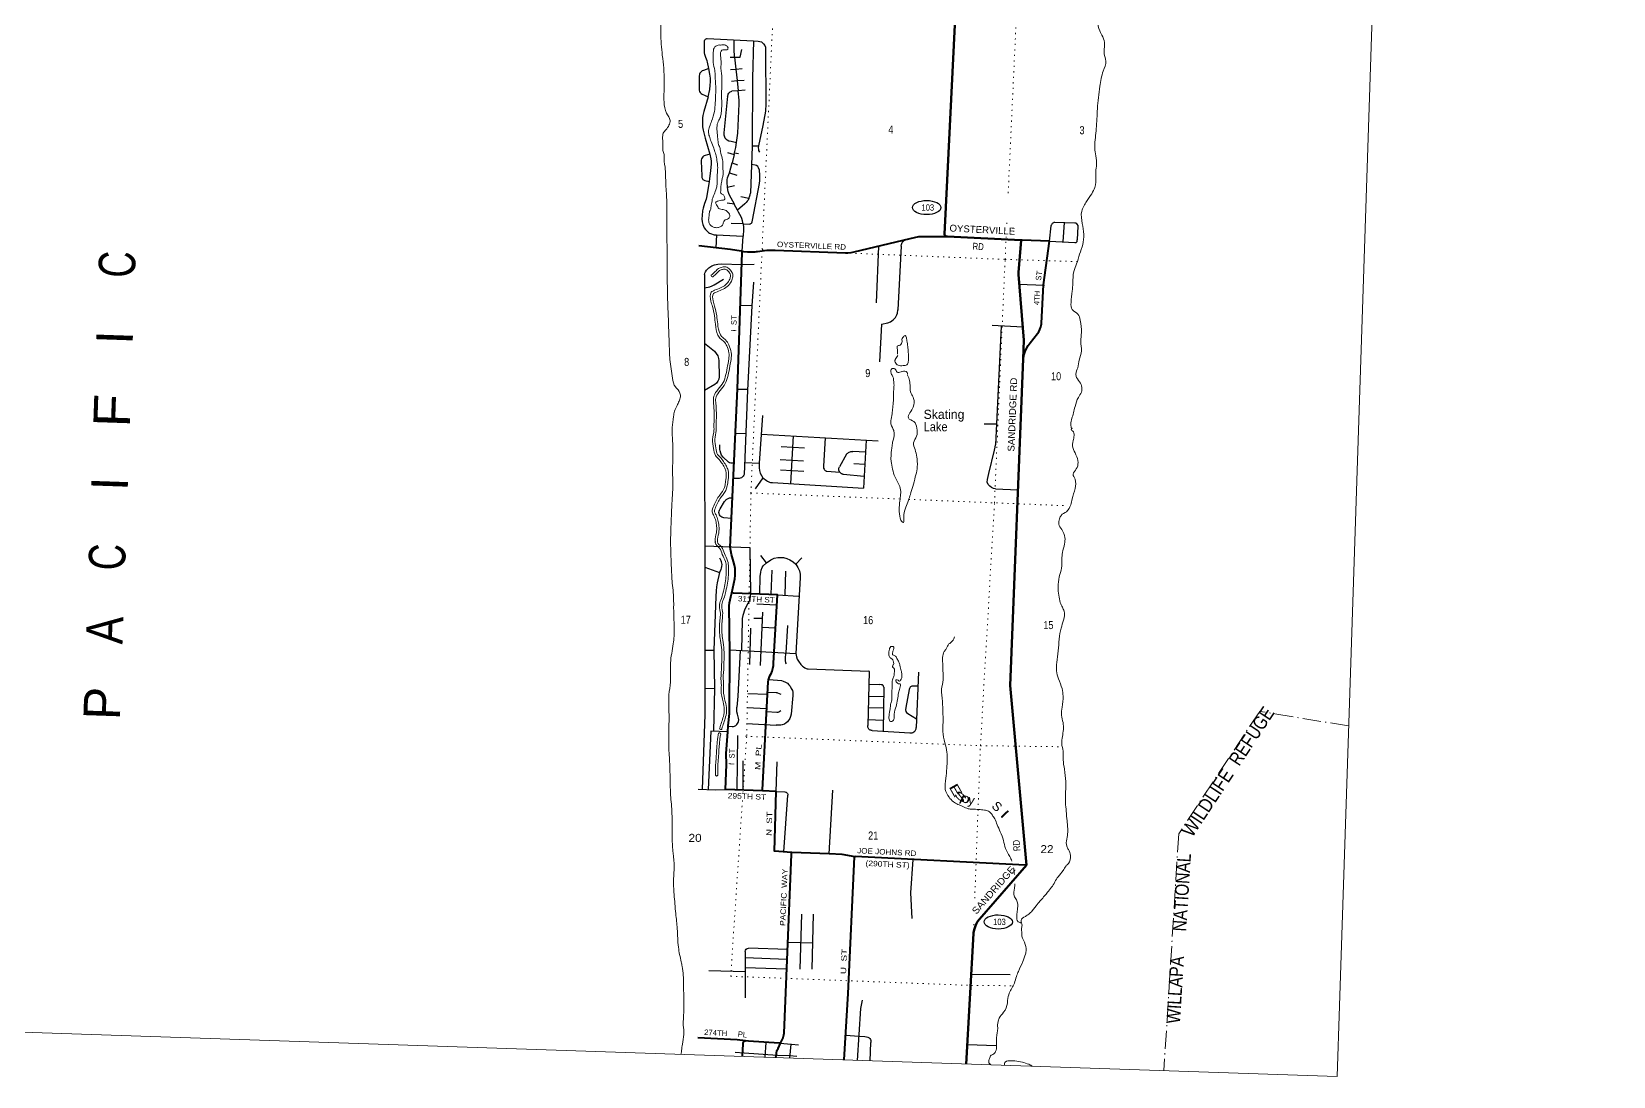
# Model space of a CAD drawing. Header units: feet. Extents: x -820980 to -751810, y -353855 to -168743.
# Drawn here: x -786395 to -751810, y -353855 to -331018 of the extents above; entities that cross this region are included whole.
import ezdxf
from ezdxf.enums import TextEntityAlignment as Align

# ---------------------------------------------------------------- set-up
doc = ezdxf.new("R2010")
doc.units = ezdxf.units.FT
doc.header["$LTSCALE"] = 80
doc.linetypes.add('DOT_DASHED', pattern=[7.7, 5, -1.2, 0.3, -1.2])
doc.linetypes.add('DOTTED', pattern=[1.5, 0.3, -1.2])
for name, color, linetype, lineweight in [('17', 7, 'Continuous', 25), ('23', 7, 'Continuous', 70), ('26', 7, 'Continuous', 40), ('29', 7, 'Continuous', 25), ('39', 7, 'Continuous', 13), ('4', 7, 'Continuous', 13), ('44', 7, 'DOT_DASHED', 13), ('7', 7, 'DOTTED', 13)]:
    doc.layers.add(name, color=color, linetype=linetype, lineweight=lineweight)
doc.layers.add('27', color=7, linetype='Continuous')
doc.layers.add('41', color=7, linetype='Continuous')

msp = doc.modelspace()

# ---------------------------------------------------------------- linework, layer by layer
at = {"layer": '17'}
for centre in [(-766824.89, -334862.8), (-765258.8, -350479.03)]:
    msp.add_ellipse(centre, major_axis=(-309.24, 1), ratio=0.500121, dxfattribs=at)
at = {"layer": '23'}
for points in [[(-766384.29, -335492.5), (-766417.63, -335480.83), (-766421.01, -335477.56), (-766424.15, -335473.79), (-766426.88, -335469.71), (-766429.18, -335465.38), (-766431, -335460.82), (-766432.34, -335456.1), (-766433.18, -335451.26), (-766433.51, -335446.37), (-766111.16, -328944.54)], [(-764760.18, -335574.64), (-766367.63, -335493.34), (-766384.29, -335492.5)], [(-764717.18, -338169.54), (-764701.29, -337764.2), (-764813.53, -336329.37), (-764816.35, -336293.28), (-764812.98, -336279.37), (-764760.18, -335574.64)], [(-764639.36, -349236.46), (-764997.12, -345311.18), (-764717.18, -338169.54)], [(-765959.56, -353585), (-765799.51, -350735.45), (-765797.09, -350714.99), (-765784.98, -350650.99), (-765766.26, -350588.61), (-765741.11, -350528.52), (-765709.83, -350471.4), (-765672.74, -350417.86), (-764639.36, -349236.46)]]:
    msp.add_lwpolyline(points, dxfattribs=at)
at = {"layer": '26'}
for p, q in [((-766993.46, -335497.69), (-766975.2, -335495.43)), ((-770788.21, -353076.17), (-770783.97, -353075.52))]:
    msp.add_line(p, q, dxfattribs=at)
for points in [[(-770862.07, -335819.08), (-770882.48, -335816.18), (-771111.65, -335783.64), (-771808.86, -335696.36)], [(-771085.9, -343287.78), (-771022.2, -342976.48), (-771012.24, -342904.8), (-771009.47, -342828.46), (-771014.7, -342752.26), (-771027.87, -342677.03), (-771048.83, -342603.58), (-771049.49, -342601.61), (-771092.9, -342445.34), (-771119.73, -342285.39), (-770959.25, -338829.01), (-770858.33, -335847.89), (-770862.07, -335819.08)], [(-770862.07, -335819.08), (-770832.48, -335822.36), (-770745.16, -335832.04), (-770627.53, -335832.72), (-770573.91, -335828.32), (-770548.67, -335826.25), (-770523.91, -335823.19), (-770318.66, -335797.78), (-770135.08, -335792.39), (-768601.68, -335850.04), (-768546.86, -335851.42), (-768477.41, -335846.66), (-768408.83, -335834.67), (-767184, -335536.16), (-766993.47, -335497.63)], [(-766975.21, -335495.38), (-766417.63, -335492.66), (-766384.29, -335492.5)], [(-764717.18, -338169.54), (-764702.98, -338119.54), (-764693.64, -338076.01), (-764671.5, -338008.12), (-764642.39, -337942.91), (-764606.62, -337881.1), (-764564.58, -337823.38), (-764398.09, -337618.23), (-764373.63, -337578.85), (-764347.41, -337526.22), (-764326.84, -337471.14), (-764318.6, -337439.22), (-764310.14, -337406.48), (-764310.82, -337389.22), (-764266.68, -336555.34), (-764137.63, -335597.83), (-764735.18, -335575.57), (-764760.18, -335574.64)], [(-770414.76, -347615.85), (-771220.77, -347585.54), (-771204.69, -347035.23), (-771207.14, -346794.54), (-771174.7, -346324.58), (-771167.41, -346192.56), (-771133.97, -345925.94), (-771129.71, -344597.14), (-771127.7, -344597.21), (-771140.98, -343583.43), (-771140.68, -343568.42), (-771135.04, -343501.64), (-771122.46, -343435.82), (-771103.06, -343371.67), (-771085.9, -343287.78)], [(-770414.76, -347615.85), (-770413.59, -347593.27), (-770291.43, -345230.29), (-770282.49, -345186.03), (-770268.97, -345142.94), (-770251.01, -345101.51), (-770228.83, -345062.17), (-770224.67, -345055.75), (-770201.95, -344997.76), (-770185.4, -344937.71), (-770175.23, -344876.26), (-770175.16, -344875.52), (-770172.88, -344850.23), (-770171.5, -344825.52), (-770087.72, -343325.93), (-771046.13, -343289.31), (-771085.9, -343287.78)], [(-769777.62, -348961.81), (-770152.89, -348929.29), (-770117.34, -347627.04), (-770414.76, -347615.85)], [(-770019.14, -353127.41), (-769978.32, -353042.99), (-769972.84, -353032.19), (-769960.97, -353003.89), (-769952.13, -352974.5), (-769946.4, -352944.35), (-769943.86, -352913.77), (-769779.02, -348995.15), (-769777.62, -348961.81)], [(-764639.36, -349236.46), (-764664.36, -349235.23), (-768388.21, -349052.05), (-768386.28, -349054.13), (-768670.3, -349005.76), (-768672.24, -349003.69), (-768959.67, -348993.4), (-769771.64, -348962.33), (-769777.62, -348961.81)], [(-768630.47, -353496.24), (-768537.7, -352042.38), (-768400.57, -349059.65)], [(-770788.21, -353076.17), (-770969.74, -353055.11), (-771827.58, -353012.35)], [(-770850.53, -353421.77), (-770835.49, -353145.38), (-770834.26, -353120.45), (-770821.52, -353095.38), (-770820.18, -353093.78), (-770815.82, -353089.54), (-770811.04, -353085.78), (-770805.89, -353082.54), (-770800.43, -353079.86), (-770794.72, -353077.76), (-770788.82, -353076.27), (-770788.21, -353076.17)], [(-770019.14, -353127.41), (-770047.41, -353125.67), (-770719.22, -353084.18), (-770788.21, -353076.17)], [(-770120.5, -353446.28), (-770109.78, -353357.09), (-770106.96, -353332.34), (-770102.08, -353307.09), (-770101.03, -353302.56), (-770097.5, -353292.33), (-770086.67, -353267.07), (-770074.71, -353242.33), (-770019.14, -353127.41)]]:
    msp.add_lwpolyline(points, dxfattribs=at)
at = {"layer": '29'}
for p, q in [((-771621.52, -331165.69), (-770608.56, -331216.6)), ((-771119.01, -331577.36), (-771026.36, -331575.58)), ((-770345.64, -331397.95), (-770344.81, -332639.11)), ((-771176.31, -332429.78), (-771259.85, -333228.99)), ((-771179.06, -333662.13), (-771032.34, -333701.95)), ((-771032.34, -333701.95), (-771077.2, -333882.95)), ((-771032.34, -333701.95), (-771024.29, -333667.67)), ((-771024.29, -333667.67), (-770942.25, -333680.66)), ((-770640.59, -333510.54), (-770503.13, -333516.08)), ((-771138.85, -334103.88), (-771077.2, -333882.95)), ((-771077.2, -333882.95), (-770964.3, -333929.71)), ((-771177.71, -334417.66), (-771023.47, -334381.72)), ((-771138.85, -334103.88), (-770977.65, -334153.88)), ((-771029.42, -334788.99), (-771189.33, -334769.57)), ((-770712.43, -334661.98), (-770886.35, -334629.62)), ((-771421.89, -335460.91), (-771436.73, -335742.94)), ((-770835.56, -335219.85), (-771097.97, -335212.14)), ((-764137.52, -335596.74), (-764104.22, -335263.36)), ((-764024.06, -335180.72), (-763587.38, -335194.56)), ((-763837.7, -335612.02), (-763807.39, -335189.36)), ((-763517.43, -335273.3), (-763530.23, -335568.39)), ((-770862.07, -335819.08), (-770839.12, -335491.16)), ((-767876.39, -335705.21), (-767927.89, -336947.06)), ((-764137.63, -335597.83), (-763586.7, -335626.69)), ((-770864.9, -336105.23), (-770596.03, -336103.67)), ((-771681, -336328.22), (-771680.86, -336614.83)), ((-764813.4, -336535.78), (-764250.67, -336557.93)), ((-770894.32, -336994.72), (-770650.73, -337007.18)), ((-767813.93, -337410.31), (-767854.09, -338232.42)), ((-764725.05, -337477.86), (-765389.92, -337442)), ((-770957.39, -338833.1), (-770738.33, -338835.77)), ((-770410.95, -339411.58), (-770485.12, -340450.37)), ((-765564.96, -339589.01), (-765297.78, -339589.56)), ((-770435.75, -339814.8), (-767885.08, -339962.37)), ((-769742.57, -339856.24), (-769803.25, -340898.78)), ((-769047.37, -339895.19), (-769080.79, -340518.72)), ((-768147.93, -339950.15), (-768208.35, -340994.04)), ((-770007.24, -340086.88), (-769496.7, -340113.8)), ((-768580.15, -340257.17), (-768732.98, -340529.16)), ((-768161.75, -340210.14), (-768440.98, -340193.69)), ((-770802.71, -340439.01), (-770485.12, -340450.37)), ((-770029.35, -340370.18), (-769518.81, -340397.1)), ((-770023.65, -340599.58), (-769513.11, -340626.5)), ((-769006.21, -340625.94), (-768720.89, -340649.56)), ((-768174.55, -340482.78), (-768416.56, -340462.07)), ((-770406.04, -340768.1), (-770576.02, -341010.07)), ((-770192.42, -340876.85), (-768208.35, -340994.04)), ((-765316.96, -341009.27), (-764831.23, -341035.14)), ((-771677.86, -342726.38), (-771355.34, -342839.91)), ((-770324.66, -342625.92), (-770450.5, -342470.91)), ((-769686.49, -342655.53), (-769552.39, -342516.52)), ((-770223.46, -343314.68), (-770204.25, -342788.61)), ((-769915.97, -343332.19), (-769901.1, -342809.51)), ((-769592.64, -342955.26), (-769682.79, -344610.68)), ((-770087.72, -343325.93), (-769625.29, -343358.2)), ((-770535.04, -343524.69), (-770105.05, -343544.1)), ((-770455.47, -344872.58), (-770408.17, -343706.67)), ((-770673.15, -344054.55), (-770695.51, -344850.85)), ((-770602.77, -343835.91), (-770413.6, -343840.62)), ((-770421.53, -344035.99), (-770131.5, -344047.79)), ((-769870.01, -343996.84), (-769905.12, -344598.74)), ((-771674.18, -344535.16), (-771479.57, -344537.03)), ((-771124.05, -344533.29), (-769682.79, -344610.68)), ((-769413.75, -344950.07), (-768089.22, -344999.48)), ((-768081.47, -345007.8), (-768112.4, -346184.86)), ((-767003.01, -345016.23), (-767053.39, -346231.13)), ((-771674.18, -345372.12), (-771466.66, -345373.64)), ((-770737.43, -345483.74), (-770305.86, -345497.59)), ((-768088.23, -345285.28), (-767849.69, -345290.82)), ((-767764.73, -345347.95), (-767776.49, -346310.64)), ((-770754.83, -345794.75), (-770321.33, -345813.07)), ((-768101.98, -345788.51), (-767770.22, -345797.15)), ((-768095.51, -345542.07), (-767767.19, -345549.7)), ((-770767.37, -346138.1), (-770114.4, -346180.18)), ((-768109.01, -346055.8), (-767773.57, -346071.47)), ((-770969.73, -347600.56), (-770956.09, -346400.76)), ((-768019.32, -346295.28), (-767195.87, -346344.28)), ((-770836.63, -347593.25), (-770839.58, -346957.82)), ((-770117.34, -347627.04), (-770095.81, -346982.43)), ((-769944.07, -348944.1), (-769858.75, -347710.68)), ((-768955.43, -348987.52), (-768874.38, -347595.12)), ((-769591.07, -351512.11), (-769551.08, -350307.22)), ((-769327.39, -351511.49), (-769301.55, -350308.11)), ((-769855.76, -350921.19), (-769312.34, -350936.35)), ((-770794.62, -351122.39), (-770790.61, -352136.14)), ((-770791.82, -351260.06), (-769883.28, -351294.59)), ((-769869.2, -351081.96), (-770721.65, -351053.83)), ((-771584.72, -351543.3), (-770792.76, -351565.51)), ((-770793.38, -351473.1), (-769892.66, -351505.05)), ((-765845.3, -351617.31), (-765000.38, -351626.12)), ((-770343.86, -353111.72), (-770363.64, -353438.11)), ((-768596.78, -352957.48), (-768303.57, -352973.31)), ((-768062.59, -353515.25), (-768042.47, -353114.38)), ((-769793.76, -353151.81), (-769824.72, -353456.21)), ((-765935.25, -353159.08), (-765306.43, -353177.01))]:
    msp.add_line(p, q, dxfattribs=at)
for points in [[(-771589.58, -331820.37), (-771614.45, -331686.34), (-771623.93, -331654.7), (-771654.5, -331579.83), (-771675.58, -331514.45), (-771681.91, -331480.7), (-771685.07, -331443.79), (-771679.8, -331217.07), (-771673.48, -331199.14), (-771662.93, -331184.38), (-771645.02, -331171.72), (-771634.47, -331168.56), (-771621.52, -331165.69)], [(-771024.21, -331575.54), (-771034.74, -331392.71), (-771032.63, -331196.57)], [(-770608.56, -331216.6), (-770630.56, -332035.14), (-770640.69, -333524.58), (-770678.17, -334550.62)], [(-770608.56, -331216.6), (-770509.83, -331225.04), (-770471.89, -331231.37), (-770438.16, -331244.02), (-770412.86, -331263), (-770389.66, -331286.2), (-770362.27, -331322.06), (-770350.66, -331354.75), (-770345.64, -331397.95)], [(-771024.21, -331575.54), (-770899.47, -331573.15), (-770865.25, -331407.5)], [(-771024.21, -331575.54), (-770997.01, -331837.3), (-770964.94, -332087.74), (-770945.23, -332310.34)], [(-771589.58, -331820.37), (-771706.14, -331864.56), (-771732.5, -331877.22), (-771748.31, -331888.82), (-771769.39, -331909.91), (-771783.09, -331926.78), (-771792.58, -331945.76), (-771799.96, -331993.22), (-771796.79, -332299.04), (-771790.47, -332325.4), (-771777.82, -332347.55), (-771757.79, -332371.8), (-771734.6, -332385.51), (-771598.63, -332439.29)], [(-771598.63, -332439.29), (-771567, -332283.22), (-771556.46, -332185.15), (-771553.3, -332112.38), (-771554.36, -332034.35), (-771563.84, -331945.76), (-771589.58, -331820.37)], [(-771112.76, -331846.99), (-770997.01, -331837.3), (-770860.4, -331825.86)], [(-771176.31, -332429.78), (-771167.56, -332397.67), (-771162.29, -332383.96), (-771151.74, -332366.03), (-771138.04, -332350.21), (-771121.18, -332336.5), (-771102.2, -332328.07), (-771083.84, -332322.51)], [(-771093.71, -332096.98), (-770964.94, -332087.74), (-770813.22, -332076.86)], [(-770791.06, -332296.8), (-770945.23, -332310.34), (-771083.84, -332322.51)], [(-770979.86, -333442.27), (-770956.75, -333238.11), (-770923.02, -332599.08), (-770925.12, -332512.61), (-770945.23, -332310.34)], [(-771598.63, -332439.29), (-771693.5, -332765.14), (-771716.69, -332851.61), (-771721.95, -332870.59), (-771724.07, -332888.52), (-771725.12, -332927.54), (-771728.28, -332977.1), (-771727.22, -333044.59), (-771723.01, -333098.38), (-771713.52, -333170.08), (-771670.31, -333343.04), (-771564.59, -333692.57)], [(-770344.81, -332639.11), (-770346.44, -332709.77), (-770350.66, -332754.06), (-770403.36, -333066.2), (-770503.13, -333516.08)], [(-771259.85, -333228.99), (-771259.25, -333277.12), (-771247.66, -333316.14), (-771236.07, -333338.28), (-771219.2, -333358.32), (-771206.55, -333370.97), (-771186.53, -333383.63), (-771151.74, -333401.55), (-771102.2, -333415.27), (-770979.86, -333442.27)], [(-771564.59, -333692.57), (-771666.61, -333723.71), (-771689.27, -333732.15), (-771705.61, -333741.64), (-771721.95, -333755.35), (-771735.65, -333775.38), (-771746.19, -333795.43), (-771754.62, -333824.42), (-771757.79, -333851.32), (-771744.08, -334170.85), (-771738.81, -334205.65), (-771732.49, -334224.11), (-771725.11, -334236.23), (-771715.62, -334249.42), (-771702.97, -334258.91), (-771689.27, -334267.87), (-771672.41, -334274.19), (-771580.44, -334294.26)], [(-771564.59, -333692.57), (-771542.75, -333795.43), (-771536.43, -333849.21), (-771536.43, -333914.59), (-771549.08, -334050.63), (-771580.44, -334294.26)], [(-771024.29, -333667.67), (-770996.79, -333548.13), (-770979.86, -333442.27)], [(-770503.13, -333516.08), (-770506.63, -333554.98), (-770504.52, -333588.73), (-770498.2, -333615.09), (-770479.23, -333653.05)], [(-770835.56, -335219.85), (-770703.66, -335222.77), (-770685.22, -335220.13), (-770675.2, -335216.44), (-770666.25, -335211.7), (-770657.28, -335205.37), (-770649.38, -335194.82), (-770639.89, -335175.31), (-770630.41, -335137.88), (-770478.62, -334334.3), (-770474.4, -334273.13), (-770472.29, -334205.64), (-770472.29, -334157.13), (-770482.83, -334047.45), (-770499.7, -333992.61), (-770516.57, -333967.3), (-770541.86, -333946.21), (-770577.7, -333933.56), (-770653.6, -333925.12)], [(-771580.44, -334294.26), (-771629.7, -334604.27), (-771647.61, -334677.03), (-771680.29, -334775.11), (-771711.91, -334878.45), (-771722.46, -334933.29), (-771735.1, -335036.64), (-771739.32, -335106.24), (-771736.16, -335174.78), (-771720.35, -335237.01), (-771689.78, -335303.44), (-771663.43, -335340.35), (-771617.05, -335388.86), (-771593.86, -335406.79), (-771570.67, -335420.5), (-771532.72, -335439.48), (-771494.77, -335452.14), (-771471.58, -335457.41), (-771421.89, -335460.91), (-770839.12, -335491.16)], [(-771177.71, -334417.66), (-771186.51, -334313.7), (-771186.51, -334287.34), (-771183.35, -334259.92), (-771177.03, -334215.63), (-771167.54, -334177.67), (-771138.85, -334103.88)], [(-771029.42, -334788.99), (-771139.08, -334589.98), (-771152.78, -334557.29), (-771166.48, -334510.89), (-771172.81, -334476.09), (-771177.71, -334417.66)], [(-770712.43, -334661.98), (-770731.17, -334699.65), (-770748.04, -334727.07), (-770773.33, -334755.54), (-770797.58, -334780.85), (-770959.9, -334917.93), (-771031.82, -334787.23)], [(-770712.43, -334661.98), (-770690.06, -334606.85), (-770684.79, -334585.76), (-770678.17, -334550.62)], [(-770835.56, -335219.85), (-770849.22, -335156.25), (-770867.14, -335103.53), (-770884, -335064.51), (-770938.81, -334965.39), (-770959.9, -334917.93)], [(-770835.56, -335219.85), (-770828.58, -335296.07), (-770826.47, -335343.52), (-770839.12, -335491.16)], [(-764104.22, -335263.36), (-764096.5, -335243.77), (-764088.07, -335230.06), (-764071.2, -335206.86), (-764046.96, -335187.88), (-764033.25, -335182.61), (-764024.06, -335180.72)], [(-763587.38, -335194.56), (-763568.37, -335198.43), (-763555.72, -335205.81), (-763537.8, -335226.9), (-763520.93, -335252.21), (-763517.43, -335273.3)], [(-767385.5, -335707.88), (-767454.5, -337100.72), (-767454.57, -337102.73)], [(-767385.5, -335707.88), (-767375.98, -335667.76), (-767357.01, -335625.57), (-767344.36, -335609.75), (-767328.55, -335592.88), (-767312.73, -335579.17), (-767274.78, -335557.02)], [(-763586.7, -335626.69), (-763572.07, -335626.6), (-763558.89, -335623.97), (-763550.45, -335619.75), (-763543.07, -335612.9), (-763536.22, -335603.4), (-763533.06, -335591.8), (-763530.23, -335568.39)], [(-771681, -336328.22), (-771677.14, -336300.56), (-771662.38, -336264.71), (-771637.08, -336228.85), (-771588.59, -336182.45), (-771525.35, -336138.16), (-771462.1, -336112.85), (-771390.42, -336098.08), (-771310.3, -336093.87), (-770864.9, -336105.23)], [(-771680.86, -336614.83), (-771565.41, -336594.8), (-771548.54, -336589.53), (-771531.67, -336583.19), (-771472.64, -336549.45), (-771263.92, -336425.01)], [(-770608.18, -336491.27), (-770649.36, -337012.53), (-770738.81, -338854.99), (-770816.12, -340695.88), (-770816.19, -340697.88)], [(-771680.86, -336623.27), (-771676.28, -345950.77), (-771735.74, -347578.42)], [(-767813.93, -337410.31), (-767676.42, -337383.6), (-767615.28, -337358.29), (-767558.36, -337320.32), (-767507.83, -337266.33), (-767476.21, -337211.49), (-767465.59, -337168.46), (-767454.5, -337100.72)], [(-765192.37, -337452.73), (-765297.78, -339589.56), (-765320.61, -340052.29)], [(-771681.11, -337826.58), (-771463.96, -338003.75), (-771423.9, -338052.26), (-771394.39, -338104.99), (-771373.3, -338159.83), (-771366.98, -338204.13), (-771362.76, -338564.8), (-771369.09, -338615.43), (-771390.17, -338659.72), (-771419.69, -338699.79), (-771453.42, -338729.32), (-771681.11, -338864.31)], [(-770996.61, -339796.74), (-771001, -339794.28), (-770781.28, -339799.24)], [(-771032.95, -340453.14), (-771107.8, -340447.86), (-771135.21, -340441.54), (-771157.35, -340427.83), (-771275.42, -340320.25), (-771307.04, -340275.96), (-771324.96, -340234.82), (-771337.61, -340179.98), (-771343.94, -340149.4), (-771347.1, -340104.05), (-771343.94, -340049.2)], [(-768580.15, -340257.17), (-768566.2, -340240.66), (-768551.96, -340228.53), (-768533.52, -340215.88), (-768517.18, -340207.44), (-768498.73, -340200.58), (-768479.23, -340196.36), (-768462.89, -340194.26), (-768440.98, -340193.69)], [(-765316.96, -341009.27), (-765361.49, -341002.65), (-765405.77, -340983.67), (-765441.61, -340956.24), (-765477.45, -340914.06), (-765498.53, -340863.44), (-765496.43, -340804.38), (-765462.69, -340673.6), (-765340.41, -340163.15), (-765327.76, -340099.87), (-765320.61, -340052.29)], [(-770485.12, -340450.37), (-770490.08, -340554.4), (-770481.64, -340613.46), (-770463.72, -340667.25), (-770438.42, -340718.93), (-770406.04, -340768.1)], [(-769080.79, -340518.72), (-769080.1, -340543.88), (-769077.99, -340559.17), (-769068.51, -340582.37), (-769057.97, -340597.14), (-769047.42, -340608.21), (-769031.08, -340618.76), (-769021.6, -340622.98), (-769006.21, -340625.94)], [(-768720.89, -340649.56), (-768730.64, -340636.69), (-768739.08, -340620.87), (-768742.76, -340611.63), (-768745.4, -340602.41), (-768746.46, -340579.21), (-768742.77, -340556.53), (-768732.98, -340529.16)], [(-768720.89, -340649.56), (-768701.65, -340666.74), (-768686.89, -340677.29), (-768680.04, -340681.24), (-768671.6, -340684.67), (-768666.86, -340686.78), (-768657.37, -340688.89), (-768646.32, -340691.09)], [(-770816.12, -340695.88), (-770821.07, -340711.54), (-770837.94, -340733.69), (-770850.59, -340747.4), (-770875.89, -340768.49), (-770900.14, -340780.09), (-770924.39, -340786.42), (-771047.73, -340785.36)], [(-770406.04, -340768.1), (-770326.68, -340831.78), (-770301.38, -340847.6), (-770262.37, -340863.42), (-770237.07, -340870.8), (-770192.42, -340876.85)], [(-768646.32, -340691.09), (-768194.95, -340731.37), (-768194.95, -340731.37)], [(-771090.92, -341663.88), (-771259.59, -341644.9), (-771284.9, -341639.63), (-771302.82, -341629.08), (-771324.95, -341614.32), (-771340.77, -341598.5), (-771351.31, -341582.68), (-771361.85, -341553.15), (-771366.07, -341527.83), (-771363.96, -341499.36), (-771356.58, -341477.21), (-771342.88, -341448.73), (-771243.78, -341285.26), (-771219.54, -341258.9), (-771206.89, -341246.24), (-771181.58, -341229.36), (-771161.56, -341219.87), (-771137.31, -341211.44), (-771114.12, -341207.22), (-771070.9, -341206.16)], [(-771674.2, -342257.51), (-770693.39, -342294.62), (-770675.64, -343296.49)], [(-771355.34, -342839.91), (-771319.69, -342778.66), (-771309.14, -342749.13), (-771301.76, -342710.11), (-771299.66, -342662.65), (-771302.82, -342637.34), (-771308.09, -342610.97), (-771318.63, -342582.49), (-771350.26, -342527.65)], [(-770473.17, -343304.93), (-770462.63, -342929.47), (-770454.2, -342836.66), (-770441.55, -342786.03), (-770420.47, -342731.19), (-770397.27, -342697.44), (-770324.66, -342625.92)], [(-770324.66, -342625.92), (-770228.6, -342560.34), (-770159.03, -342530.81), (-770076.8, -342513.93), (-770000.9, -342511.82), (-769956.62, -342516.04), (-769882.83, -342532.92), (-769819.58, -342560.34), (-769743.68, -342608.85), (-769686.49, -342655.53)], [(-769686.49, -342655.53), (-769638.26, -342733.3), (-769606.63, -342802.91), (-769593.98, -342874.63), (-769592.64, -342955.26)], [(-771355.34, -342839.91), (-771407.19, -343064.47), (-771421.95, -343155.16), (-771430.38, -343243.76), (-771434.6, -343366.09), (-771479.57, -344537.03), (-771466.66, -345373.64), (-771483.83, -346311.84)], [(-770675.64, -343296.49), (-770687.5, -343425.42), (-770693.83, -343448.63), (-770702.26, -343467.61), (-770733.89, -343520.35), (-770797.15, -343644.81), (-770843.54, -343779.82), (-770856.19, -343844.17), (-770860.41, -343889.52), (-770875.17, -344541.35)], [(-770902.54, -344548.97), (-770952.84, -345540.37), (-770973.92, -345786.91)], [(-769886.59, -344836.63), (-769901, -344814.53), (-769906.27, -344802.93), (-769910.49, -344785), (-769912.6, -344763.9), (-769912.6, -344724.88), (-769905.12, -344598.74)], [(-769682.79, -344610.68), (-769670.11, -344686.91), (-769653.24, -344732.26), (-769625.83, -344781.83), (-769573.12, -344854.61), (-769538.33, -344891.53), (-769521.01, -344906.07), (-769490.43, -344928.22), (-769459.25, -344941.1), (-769435, -344948.48), (-769413.75, -344950.07)], [(-768081.47, -345007.8), (-768082.34, -345003.84), (-768083.66, -345001.99), (-768085.5, -345000.41), (-768089.22, -344999.48)], [(-770303.09, -345455.75), (-770118.57, -345463.69), (-770097.48, -345466.86), (-770084.83, -345472.13), (-770012.08, -345502.72)], [(-770271.43, -345178.73), (-770001.53, -345202.09), (-769961.46, -345212.64), (-769910.85, -345237.95), (-769866.57, -345263.27), (-769837.05, -345292.81), (-769811.74, -345326.56), (-769784.33, -345372.97), (-769761.13, -345419.39), (-769752.7, -345459.47), (-769750.59, -345529.09), (-769786.44, -345936.26), (-769799.09, -345991.12), (-769818.07, -346035.42), (-769870.79, -346105.04), (-769898.2, -346130.36), (-769936.16, -346154.61), (-769982.55, -346172.55), (-770016.29, -346178.88), (-770114.4, -346180.18)], [(-767764.73, -345347.95), (-767768.39, -345330.3), (-767776.83, -345313.43), (-767785.26, -345303.93), (-767793.7, -345298.13), (-767804.24, -345294.97), (-767819.53, -345292.86), (-767849.69, -345290.82)], [(-767017.18, -345327.44), (-767124.19, -345325.02), (-767138.42, -345325.54), (-767150.54, -345327.65), (-767164.25, -345333.45), (-767174.8, -345339.79), (-767184.81, -345349.27), (-767192.19, -345360.35), (-767201.15, -345376.7), (-767206.43, -345394.64), (-767278.12, -345791.25), (-767285.49, -345845.57), (-767282.33, -345877.21), (-767264.41, -345903.59), (-767238.06, -345926.27), (-767045.42, -346038.87)], [(-771166.13, -346200.23), (-771073.83, -346210.54), (-771049.58, -346209.48), (-771026.38, -346202.1), (-770998.97, -346186.27), (-770976.83, -346164.13), (-770949.41, -346121.93), (-770938.87, -346096.62), (-770934.65, -346063.91), (-770936.76, -346027), (-770959.96, -345940.5), (-770972.61, -345889.86), (-770976.83, -345843.46), (-770973.92, -345786.91)], [(-770324.93, -345878.38), (-770102.75, -345893.02), (-770074.28, -345891.96), (-770055.31, -345885.63), (-770011.02, -345860.32)], [(-768019.32, -346295.28), (-768027.24, -346294.93), (-768045.16, -346290.71), (-768057.29, -346285.96), (-768072.05, -346277.52), (-768088.39, -346263.81), (-768099.99, -346251.15), (-768106.84, -346237.97), (-768111.58, -346220.04), (-768112.4, -346184.86)], [(-771175.73, -346324.62), (-771544.47, -346309.34), (-771599.33, -347586.41)], [(-767195.87, -346344.28), (-767157.39, -346345.02), (-767141.58, -346342.39), (-767125.24, -346336.06), (-767105.2, -346323.93), (-767089.39, -346313.38), (-767075.68, -346300.72), (-767068.83, -346290.17), (-767060.92, -346274.35), (-767057.23, -346261.17), (-767053.39, -346231.13)], [(-771820.12, -347574.15), (-771446.47, -347593.55), (-771220.77, -347585.54)], [(-770117.34, -347627.04), (-769928.78, -347636.66), (-769906.63, -347639.82), (-769895.04, -347645.1), (-769880.27, -347655.64), (-769868.68, -347671.47), (-769861.29, -347689.4), (-769858.75, -347710.68)], [(-767128.67, -349117.23), (-767177.26, -349841.29), (-767149.41, -350401.21)], [(-770794.62, -351122.39), (-770787.05, -351093.44), (-770770.18, -351071.29), (-770748.04, -351057.57), (-770721.65, -351053.83)], [(-768340.33, -353505.96), (-768261.79, -352367.91), (-768227.05, -352188.2)], [(-768303.57, -352973.31), (-768174.23, -352983.75), (-768138.38, -352989.02), (-768110.97, -352997.46), (-768084.61, -353013.29), (-768068.79, -353029.11), (-768056.14, -353049.15), (-768047.7, -353074.47), (-768042.47, -353114.38)], [(-771013.89, -353326.96), (-770815.26, -353344.12), (-770086.29, -353388.3), (-769817.59, -353399.09), (-769664.63, -353415.45)], [(-770022.41, -353127.21), (-769795.79, -353149.39), (-769781.8, -353151.9), (-769629.33, -353165.4)]]:
    msp.add_lwpolyline(points, dxfattribs=at)
at = {"layer": '39'}
for centre, radius, start, end in [((-771507.33, -336350.54), 28.22, 165.55984, 291.14176), ((-771352.37, -346370.56), 25.61, 354.84946, 151.00385), ((-771325.29, -346249.64), 26.56, 188.87219, 329.96702)]:
    msp.add_arc(centre, radius, start, end, dxfattribs=at)
for points in [[(-762898.9, -326495.37), (-762823.53, -326415.63), (-762769.98, -326327.08), (-762672.97, -326205.89), (-762606.79, -326212.28), (-762609.56, -326453.45), (-762579.25, -326615.37), (-762556.99, -326887.59), (-762579.92, -327294.91), (-762590.04, -327572), (-762571.69, -327785.77), (-762553.76, -328176.45), (-762570.49, -328469.39), (-762657.26, -328806.07), (-762770.01, -329137.79), (-762816.39, -329415.59), (-762818.62, -329696.99), (-762863.35, -329984.9), (-762933.63, -330255.82), (-763028.83, -330547.96), (-763079.99, -330791.41), (-763041.39, -331001.89), (-762975.66, -331130.9), (-762935.59, -331301.22), (-762942.85, -331500), (-762906.43, -331660.14), (-762962.74, -331879.28), (-763035.29, -332212.44), (-763091.53, -332705.02), (-763115.48, -333140.44), (-763147.73, -333527.32), (-763135.51, -333688.6), (-763110.24, -333878.5), (-763122.14, -334038.91), (-763123.84, -334195.67), (-763148.21, -334421.99), (-763215.66, -334560.31), (-763326.41, -334727.24), (-763434.98, -334944.52), (-763422.7, -335214.37), (-763391.01, -335448.72), (-763411.21, -335671.17), (-763479.36, -335883.85), (-763547.36, -336092.53), (-763607.87, -336261.26), (-763627.3, -336517.91), (-763641.58, -336688.29), (-763666.9, -336940.71), (-763644.34, -337094.32), (-763519.07, -337191.28), (-763469.64, -337325.75), (-763439.27, -337596.25), (-763456.21, -337784.63), (-763435.85, -337998.47), (-763489.34, -338195.6), (-763519.62, -338363.4), (-763563.02, -338504.6), (-763547.5, -338575.52), (-763459.59, -338703.32), (-763437.52, -338760.4), (-763442.65, -338900.96), (-763507.13, -339013.25), (-763580.87, -339213.67), (-763648.63, -339470.61), (-763670.43, -339626.65), (-763646.64, -339691.83), (-763644.49, -339687.89), (-763661.01, -339699.36), (-763636.49, -339744.47), (-763599.96, -339846.3), (-763624.17, -339958.03), (-763627.66, -340108.69), (-763561.02, -340267.9), (-763514.85, -340436.42), (-763552.21, -340577.83), (-763620.72, -340689.98), (-763580.6, -340804.01), (-763577.81, -341003.15), (-763644.61, -341233.98), (-763675.44, -341361.55), (-763769.45, -341510.99), (-763883.09, -341591.36), (-763918.11, -341668.52), (-763936.5, -341786.48), (-763872.27, -341901.37), (-763802.2, -342076.78), (-763809.34, -342217.26), (-763856.44, -342404.57), (-763867.68, -342546.91), (-763876.87, -342743.62), (-763924.04, -342932.93)], [(-772198.06, -353376.67), (-772188.07, -353315.48), (-772183.87, -353289.28), (-772166.06, -353150.9), (-772134.92, -352941.04), (-772145.45, -352733.57), (-772135.26, -352454.48), (-772131.39, -352183.19), (-772138.12, -351981.9), (-772143.4, -351851.03), (-772145.97, -351645.86), (-772171.09, -351451.95), (-772191.69, -351354.71), (-772252.31, -351030.86), (-772277.92, -350629.85), (-772309.96, -350294.95), (-772346.97, -349875.44), (-772358.69, -349535.24), (-772347.29, -349278.3), (-772368.45, -348975.97), (-772388.51, -348643.51), (-772393.04, -348106.54), (-772422.66, -347705.38), (-772434.98, -347381.25), (-772442.09, -347025.13), (-772464.34, -346642.33), (-772462.14, -346306.66), (-772459.16, -345894.6), (-772459.37, -345514.61), (-772426.99, -345234.29), (-772425.87, -344818.15), (-772364.24, -344398.15), (-772344.32, -344073.16), (-772356.44, -343688.71), (-772359.06, -343374.98), (-772394.87, -342977.62), (-772407.91, -342673.57), (-772421.13, -342319.24), (-772421.97, -342011.6), (-772408.98, -341656.2), (-772391.17, -341278.86), (-772377.91, -341026.01), (-772379.07, -340672.12), (-772376.65, -340330.41), (-772377.27, -340016.75), (-772386.91, -339674.61), (-772359.95, -339432.31), (-772337.45, -339312.48), (-772280.65, -339189.86), (-772236.93, -339094.92), (-772207.35, -339001.48), (-772258.2, -338850.88), (-772318.16, -338784.4), (-772381.62, -338593.14), (-772437.15, -338185.03), (-772455.45, -337804.38), (-772473.07, -337295.09), (-772488.04, -336878.38), (-772496.71, -336399.56), (-772498.08, -335941.11), (-772503.11, -335583.06), (-772505.39, -335094.42), (-772504.54, -334740.6), (-772528.86, -334359.74), (-772545.08, -333977.16), (-772566.21, -333729.11), (-772565.4, -333707.02), (-772579.87, -333662.27), (-772595.37, -333480.77), (-772597.47, -333317.84), (-772584.42, -333235.88), (-772525.35, -333161.59), (-772459.37, -333063.42), (-772435.38, -332957.73), (-772512.07, -332798.16), (-772567.66, -332556.92), (-772561.06, -332100.77), (-772604.77, -331534.24), (-772639.21, -331044.45), (-772631.67, -330672.78), (-772653.35, -330219.63), (-772673.19, -329881.15), (-772695.76, -329727.55), (-772759.11, -329313.12), (-772808.69, -328907.23), (-772821.87, -328496.61), (-772842.47, -328123.93), (-772882.32, -327672.15), (-772888.35, -327671.93), (-772867, -327638.51), (-772854.95, -327474.08)], [(-771394.03, -333982.16), (-771396.73, -333945.87), (-771415.42, -333796.42), (-771445.19, -333674.73), (-771481.36, -333562.85), (-771538.53, -333420.07), (-771576.56, -333304.11), (-771597.02, -333202.85), (-771571.02, -333097.22), (-771528.21, -332972.09), (-771466.23, -332763.21), (-771447.35, -332576.9), (-771437.05, -332350.08), (-771437.73, -332203.29), (-771445.39, -332082.38), (-771446.11, -331991.88), (-771457.57, -331864.81), (-771489.45, -331690.77), (-771489.9, -331537.95), (-771482.98, -331403.49), (-771456.95, -331352.15), (-771407.54, -331321.75), (-771358.71, -331307.41), (-771330.72, -331312.43), (-771274.07, -331304.41), (-771220.17, -331316.39), (-771188.74, -331337.62), (-771173.39, -331358.28), (-771167.95, -331374.55), (-771175.01, -331402.45), (-771225.85, -331416.71), (-771266.05, -331415.28), (-771278.18, -331416.85), (-771319.33, -331441.52), (-771331.73, -331505.41), (-771319.43, -331664.68), (-771322.93, -331815.35), (-771301.06, -332043.32), (-771301.08, -332153.9), (-771308.96, -332314.46), (-771312.15, -332457.09), (-771302.88, -332533.82), (-771303.15, -332596.14), (-771316.51, -332796.71), (-771335.82, -332884.48), (-771355.52, -332928.01), (-771401.99, -333042.96), (-771407.41, -333191.54), (-771393.4, -333358.92), (-771373.76, -333482.26), (-771342.89, -333573.84), (-771326.38, -333672.95), (-771285.36, -333817.16), (-771281.94, -333943.95), (-771279.14, -334032.51), (-771272.46, -334125.23), (-771289.61, -334209.06), (-771304.39, -334282.92), (-771318.65, -334342.73), (-771322.56, -334394.86), (-771325.97, -334432.94), (-771328.31, -334497.19), (-771326.13, -334547.53), (-771282.86, -334575.22), (-771244.5, -334626.86), (-771240.45, -334681.28), (-771309.74, -334704.94), (-771368.4, -334712.9), (-771421.61, -334737.13), (-771431.88, -334742.79), (-771406.67, -334824.12), (-771354.83, -334892.32), (-771294.82, -334902.51), (-771209.19, -334927.69), (-771152.96, -334985.99), (-771128.73, -335039.13), (-771155.2, -335102.52), (-771210.28, -335122.67), (-771249.57, -335151.42), (-771260.13, -335165.12), (-771282.8, -335234.67), (-771326.7, -335279.35), (-771391.9, -335301.14), (-771486.15, -335291.73), (-771579.48, -335201.94), (-771590.25, -335111.08), (-771581.65, -335041.02), (-771570.16, -334946.94), (-771541.46, -334877.6), (-771541.39, -334875.59), (-771540.07, -334839.45)], [(-771540.07, -334839.45), (-771517.58, -334719.62), (-771502.88, -334647.77), (-771483.39, -334610.26), (-771436.2, -334475.24), (-771410.78, -334385.67), (-771408.07, -334311.38), (-771406.27, -334206.9), (-771394.03, -333982.16)], [(-771302.3, -346262.93), (-771301.07, -346257.73), (-771221.11, -345997.21), (-771198.94, -345831.13), (-771226.95, -345661.25), (-771268.47, -345420.51), (-771264.69, -345261.81), (-771269.32, -345223.45), (-771261.65, -344958.33), (-771255.89, -344745.42), (-771256.08, -344530.29), (-771282.62, -344320.24), (-771302.81, -344156.67), (-771304.98, -343995.75), (-771291.59, -343849.46), (-771287.8, -343690.76), (-771304.56, -343543.4), (-771265.98, -343424.15), (-771205.58, -343203.14), (-771171.13, -343031.47), (-771158.72, -342856.99), (-771155.75, -342720.39), (-771177.03, -342586.93), (-771247.55, -342423.56), (-771310.75, -342280.57), (-771395.23, -342168.97), (-771395.16, -342166.97), (-771396.66, -342152.84), (-771372.18, -341978.8), (-771366.46, -341822.18), (-771387.97, -341694.75), (-771430.17, -341582.66), (-771461.77, -341511.16), (-771431.53, -341399.65), (-771308.75, -341178.87), (-771272.89, -341133.91), (-771185.59, -340948.04), (-771166.68, -340816.03), (-771167.02, -340604.91), (-771204.14, -340519.14), (-771341.82, -340321.2), (-771395.97, -340260.96), (-771433.05, -340118.9), (-771454.29, -339929.15), (-771425.14, -339737.18), (-771424.8, -339672.85), (-771422.97, -339347.21), (-771433.8, -339147.78), (-771435.65, -339033.12), (-771372.44, -338900.67), (-771252.23, -338750.17), (-771179.59, -338579.86), (-771136, -338378.36), (-771102.53, -338178.5), (-771097.11, -338029.92), (-771151.46, -337865.12), (-771220.01, -337758.12), (-771292.33, -337699.24), (-771342.09, -337629.1), (-771394.33, -337406.07), (-771415.86, -337224.35), (-771460.64, -337017.68), (-771492.64, -336901.93), (-771484.84, -336743.38), (-771441.6, -336716.78), (-771308.75, -336661.22), (-771189.45, -336591.1), (-771094.53, -336471.85), (-771064.95, -336378.42), (-771072.14, -336299.75), (-771085.4, -336277.16), (-771146.86, -336196.55), (-771246.12, -336158.82), (-771298.75, -336166.99), (-771378.38, -336198.32), (-771447.06, -336260.2), (-771534.66, -336343.5)], [(-771351.53, -346253.73), (-771349.45, -346244.96), (-771270.12, -345986.49), (-771249.49, -345831.91), (-771276.25, -345669.57), (-771318.57, -345424.2), (-771314.76, -345264.22), (-771319.41, -345225.74), (-771311.63, -344956.93), (-771305.89, -344744.77), (-771306.08, -344533.46), (-771332.23, -344326.44), (-771352.77, -344160.08), (-771355.01, -343993.8), (-771341.54, -343846.58), (-771337.87, -343693), (-771355.46, -343538.3), (-771313.91, -343409.86), (-771254.26, -343191.62), (-771220.78, -343024.75), (-771208.68, -342854.67), (-771205.84, -342723.81), (-771225.42, -342600.99), (-771293.37, -342443.57), (-771354.13, -342306.11), (-771445.82, -342184.98), (-771445.25, -342168.74), (-771447.03, -342151.98), (-771422.05, -341974.39), (-771416.61, -341825.46), (-771436.47, -341707.84), (-771476.47, -341601.59), (-771514.66, -341515.17), (-771478.19, -341380.68), (-771350.43, -341150.94), (-771315.65, -341107.33), (-771234.02, -340933.55), (-771216.69, -340812.51), (-771217, -340615.3), (-771248.04, -340543.59), (-771381.09, -340352.31), (-771441.28, -340285.35), (-771482.34, -340128.04), (-771504.71, -339928.16), (-771475.12, -339733.27), (-771474.8, -339672.58), (-771472.98, -339348.43), (-771483.78, -339149.54), (-771485.83, -339022.18), (-771415.09, -338873.95), (-771295.55, -338724.29), (-771227.45, -338564.63), (-771185.12, -338368.94), (-771152.38, -338173.44), (-771147.4, -338037.06), (-771196.97, -337886.78), (-771257.79, -337791.84), (-771329.17, -337733.72), (-771388.54, -337650.04), (-771443.65, -337414.74), (-771465.23, -337232.6), (-771509.21, -337029.65), (-771542.97, -336907.5), (-771533.48, -336714.6), (-771464.48, -336672.15), (-771331.17, -336616.4), (-771222.79, -336552.7), (-771139.41, -336447.94), (-771115.66, -336372.94), (-771120.92, -336315.43), (-771126.99, -336305.07), (-771177.97, -336238.22), (-771251.52, -336210.26), (-771285.6, -336215.55), (-771351.64, -336241.53), (-771413.09, -336296.89), (-771497.15, -336376.86)], [(-767461.71, -338069.54), (-767464, -337966.92), (-767467.46, -337896.42), (-767406.06, -337868.46), (-767363.08, -337793.6), (-767362.59, -337725.26), (-767326.74, -337680.3), (-767297.86, -337661.23), (-767291.9, -337663.45), (-767266.11, -337728.71), (-767256.11, -337785.37), (-767250.88, -337807.67), (-767235.33, -337932.88), (-767224.02, -338063.97), (-767220.01, -338174.69), (-767226.31, -338236.79), (-767258.73, -338297.96), (-767293.63, -338316.81), (-767342.02, -338319.1), (-767394.5, -338323.26), (-767444.31, -338309.41), (-767485.64, -338283.81), (-767512.39, -338244.65), (-767517.02, -338206.28), (-767510.26, -338186.42), (-767458.57, -338093.77)], [(-767240.81, -338523.78), (-767196.9, -338643.97), (-767187.89, -338783.02), (-767164.96, -338926.59), (-767110.63, -339037.1), (-767121.47, -339223.69), (-767190.56, -339351.9), (-767222.81, -339463.34), (-767102.91, -339542.02), (-767039.63, -339683.01), (-767046.23, -339863.72), (-767109.73, -340004.19), (-767078.91, -340152.06), (-767040.7, -340318.29), (-767027.75, -340459.49), (-767034.01, -340575.88), (-767072.63, -340751.43), (-767130.58, -340960.46), (-767181.25, -341135.57), (-767224.14, -341262.71), (-767281.9, -341411.43), (-767311.33, -341500.85), (-767324.72, -341647.14), (-767324.55, -341697.41), (-767328.39, -341747.54), (-767358.1, -341734.41), (-767403.48, -341654.38), (-767424.36, -341454.59), (-767418.83, -341358.28), (-767401.05, -341202.09), (-767392.19, -341069.72), (-767427.33, -340929.73), (-767513.7, -340759.77), (-767571.49, -340578.76), (-767601.58, -340410.81), (-767592.41, -340159.83), (-767578.4, -340051.76), (-767568.24, -339993.82), (-767532.98, -339800.06), (-767553.95, -339712.85), (-767610.54, -339554.01), (-767600, -339486.03), (-767576.48, -339338.09), (-767561.52, -339203.92), (-767551.7, -339045.44), (-767551.18, -338920.81), (-767539.5, -338766.41), (-767538.55, -338740.31), (-767545.81, -338663.65), (-767553.14, -338589), (-767573.49, -338540.02), (-767603.38, -338476.62), (-767598.73, -338404.41), (-767581.92, -338384.91), (-767555.49, -338377.81), (-767519.53, -338385.13), (-767472.07, -338463.23), (-767385.13, -338452.27), (-767356.69, -338445.24), (-767302.13, -338439.15), (-767252.9, -338469.06), (-767244.47, -338513.59)], [(-763924.04, -342932.93), (-763948.56, -343163.26), (-763936.85, -343338.59), (-763902.37, -343496.65), (-763857.8, -343598.77), (-763820.61, -343682.53), (-763832.03, -343885.19), (-763884.5, -344054.2), (-763927.54, -344295.94), (-763946.98, -344552.59), (-763978.56, -344810.82), (-763987.02, -344987.44), (-763943.15, -345163.93), (-763864.5, -345379.86), (-763842.37, -345545.51), (-763863.09, -345782.01), (-763877.73, -345962.44), (-763843.25, -346120.49), (-763856.48, -346427.63), (-763872.03, -346577.86), (-763840, -346747.89), (-763838.93, -346938.93), (-763812.17, -347142.95), (-763783.74, -347411.37), (-763788.86, -347716.78), (-763788.47, -347871.61), (-763773.18, -348059.13), (-763754.76, -348270.9), (-763745.85, -348357.67), (-763737.57, -348516.8), (-763763.18, -348666.67), (-763760.86, -348823.57), (-763725.31, -348897.23), (-763681.76, -349027.46), (-763726.33, -349200.78), (-763776.63, -349255.27), (-763842.68, -349355.45), (-763948.24, -349490.39), (-764095.59, -349722.36), (-764182.11, -349831.86), (-764247.35, -349909.94), (-764405.07, -350095.3), (-764516.88, -350236.06), (-764594.04, -350309.7), (-764666.22, -350357.38), (-764760.05, -350446.5), (-764737.73, -350551.85), (-764752.8, -350633.74), (-764747.94, -350666.08), (-764742.44, -350790.93), (-764668.49, -350970.5), (-764654.85, -351147.92), (-764664.14, -351181.77), (-764724.42, -351344.47), (-764816.84, -351560.31), (-764863.15, -351671.24), (-764906.77, -351818.46), (-765017.28, -352033.65), (-765055.31, -352193.14), (-765059.52, -352253.3), (-765141.3, -352453.44), (-765240.53, -352580.57), (-765256.15, -352622.23), (-765273.34, -352762.35), (-765271.3, -352816.71), (-765285.16, -352920.76), (-765290.65, -352960.78), (-765299.48, -353147.44), (-765306.48, -353283.9), (-765317.63, -353313.66), (-765376.19, -353373.89), (-765413.17, -353394.69), (-765452.07, -353467.68), (-765463.29, -353499.45), (-765452.01, -353576.25), (-765422.59, -353597.41), (-765415.49, -353604)], [(-767617.02, -345721.22), (-767600.95, -345682.43), (-767584.85, -345572.43), (-767589.81, -345487.81), (-767582.05, -345385.55), (-767577.65, -345265.08), (-767567.88, -345162.89), (-767535.01, -345089.68), (-767533.18, -345039.48), (-767526.96, -344979.39), (-767539.42, -344934.71), (-767568.83, -344913.55), (-767574.72, -344909.32), (-767565.8, -344885.51), (-767554.5, -344851.74), (-767552.42, -344849.8), (-767546.86, -344807.78), (-767555.88, -344779.31), (-767584.27, -344730.04), (-767617.71, -344708.74), (-767649.75, -344649.29), (-767650.91, -344570.84), (-767634.42, -344505.08), (-767608.68, -344461.77), (-767596.48, -344458.18), (-767558.36, -344461.56), (-767540.78, -344476.26), (-767550.8, -344530.19), (-767571.39, -344597.81), (-767572.71, -344633.95), (-767517.31, -344660.06), (-767475.14, -344717.86), (-767429.83, -344799.9), (-767410.22, -344868.96), (-767380.38, -344988.65), (-767367.08, -345065.53), (-767369.87, -345141.83), (-767385.19, -345175.46), (-767426.93, -345216.19), (-767432.59, -345205.93), (-767446.37, -345197.4), (-767490.22, -345185.77), (-767499.29, -345213.6), (-767480.36, -345246.44), (-767439.03, -345272.05), (-767403, -345277.36), (-767412.4, -345369.51), (-767438.18, -345469.11), (-767463.78, -345618.98), (-767493.33, -345766.71), (-767531.65, -345934.22), (-767544.09, -346054.4), (-767587.92, -346097.07), (-767598.04, -346098.72), (-767614.12, -346098.14), (-767637.29, -346071.17), (-767647.76, -345972.28), (-767622.09, -345820.4), (-767616.99, -345720.61)], [(-764961.39, -349147.19), (-765006.99, -349052.41), (-765101.04, -348872.12), (-765147.06, -348699.58), (-765214.54, -348508.18), (-765281.4, -348354.99), (-765337.08, -348226.34), (-765388.41, -348144.08), (-765471.84, -348058.66), (-765563.49, -348033.27), (-765685.81, -348020.85), (-765822.34, -348011.94), (-765920.68, -348004.4), (-766033.64, -347956.13), (-766140.64, -347910.08), (-766241.1, -347850.19), (-766336.22, -347754.3), (-766416.56, -347584.55), (-766405.53, -347337.65), (-766383.46, -347119.29), (-766376.49, -346928.54), (-766380.82, -346771.57), (-766429.55, -346562.74), (-766468.76, -346314.04), (-766465.11, -346048.78), (-766470.32, -345915.9), (-766481.03, -345658.17), (-766497.33, -345388.18), (-766463.72, -345184.31), (-766466.55, -345041.46), (-766472.78, -344826.11), (-766476.12, -344697.32), (-766439.27, -344569.96), (-766398.73, -344507.08), (-766336.55, -344402.74), (-766272.26, -344350.76), (-766229.79, -344289.95), (-766218.2, -344248.15)], [(-771442.31, -347268.03), (-771442.81, -347170.85), (-771440, -347037.77), (-771430.06, -346932.62), (-771419.79, -346760.97), (-771414.43, -346669.77), (-771398.13, -346501.86), (-771386.29, -346406.38), (-771374.81, -346358.13)], [(-771392.31, -347267.77), (-771392.81, -347171.25), (-771390.05, -347040.66), (-771380.2, -346936.47), (-771369.88, -346763.93), (-771364.57, -346673.65), (-771348.43, -346507.35), (-771337.01, -346415.28), (-771326.86, -346372.86)], [(-771442.31, -347268.03), (-771417.02, -347296.06), (-771392.31, -347267.77)], [(-764905.79, -349443.84), (-764911.07, -349401.66), (-764924.64, -349295.21)], [(-764757.93, -350498.85), (-764781.91, -350493.97), (-764825.54, -350476.33), (-764854.87, -350342.58), (-764851.32, -350300.49), (-764835.01, -350184.46), (-764860.42, -349998.58), (-764911.53, -349910.3), (-764903.44, -349743.72), (-764899.2, -349648.26)], [(-765123.53, -353613.65), (-765119.55, -353566.04), (-765075.58, -353519.36), (-765023.02, -353513.2), (-764898.33, -353515.65), (-764732.38, -353545.71), (-764593.15, -353590.9), (-764508.06, -353633.74)]]:
    msp.add_spline(points, degree=3, dxfattribs=at)
at = {"layer": '4'}
msp.add_lwpolyline([(-814434.73, -168743.41), (-783122.91, -169842.15), (-751809.62, -170897.83), (-757851.71, -353854.74), (-789416.66, -352790.59), (-820980.12, -351683)], close=True, dxfattribs=at)
at = {"layer": '44'}
msp.add_lwpolyline([(-757598.75, -346194.74), (-759542.66, -345875.99), (-761312.69, -348552.6), (-761637.1, -353729.42)], dxfattribs=at)
at = {"layer": '7'}
for p, q in [((-765073.6, -335218.53), (-765068.05, -335098.86)), ((-770667.98, -341103.28), (-767404.8, -341234.97)), ((-767216.94, -341242.55), (-763781.8, -341381.18)), ((-770852.85, -347824.19), (-771110.23, -351666.84))]:
    msp.add_line(p, q, dxfattribs=at)
for points in [[(-769372.64, -308753.85), (-769430.54, -309815.53), (-769577.79, -314510.88), (-769787.56, -319867.45), (-769981.57, -325178.35), (-770174.99, -330473.18), (-770425.13, -335809.77), (-770667.98, -341103.28), (-770759.56, -346431.46), (-770840.65, -347642.09)], [(-765042.4, -334545.88), (-764863.26, -330683.37), (-764696.59, -325349.37), (-764468.11, -320031.67), (-764479.45, -319394.12)], [(-770421.27, -335782.21), (-765109.68, -335996.41), (-763532.09, -336045.7)], [(-765773.27, -349959.42), (-765648.97, -346626.86), (-765342.33, -341317.99), (-765109.68, -335996.41), (-765086.9, -335505.35)], [(-770785.76, -346420.93), (-765648.97, -346626.86), (-763861.43, -346649.6)], [(-765958.31, -353582.26), (-765862.79, -351867.84), (-765792.73, -350480.94)], [(-771110.23, -351666.84), (-765844.44, -351867.34), (-764932.27, -351874.17)]]:
    msp.add_lwpolyline(points, dxfattribs=at)

# ---------------------------------------------------------------- texts
at = {"layer": '17', "width": 0.85}
for p in [(-766798.84, -334931.11), (-765232.75, -350547.34)]:
    msp.add_text('103', height=140, dxfattribs=at).set_placement(p, align=Align.CENTER)
at = {"layer": '17'}
for s, rotation, width, p in [('OYSTERVILLE', 357.105, 1.05, (-766329.07, -335385.15)), ('RD', 357.105, 0.85, (-765824.62, -335781.14)), ('SANDRIDGE RD', 87.755, 1.05, (-764906.81, -340198.98)), ('RD', 95.208, 0.85, (-764773.35, -348925.06)), ('SANDRIDGE', 48.824, 1.1, (-765738.01, -350325.4))]:
    msp.add_text(s, height=150, rotation=rotation, dxfattribs=dict(at, width=width)).set_placement(p)
at = {"layer": '27'}
for s, rotation, width, p in [('OYSTERVILLE RD', 357.691, 1.1, (-770099.92, -335725.11)), ('I  ST', 88.061, 1.05, (-770986.86, -337575.65)), ('311TH ST', 357.812, 1.1, (-770953.34, -343470.81)), ('I  ST', 87.642, 1.05, (-771031.73, -347050.08)), ('M  PL', 87.041, 1.35, (-770461.28, -347159.91)), ('295TH ST', 357.846, 1.15, (-771176.59, -347777.34)), ('N  ST', 88.436, 1.3, (-770213.94, -348600.35)), ('JOE JOHNS RD', 357.184, 1.1, (-768345.01, -348977.54)), ('(290TH ST)', 357.184, 1.15, (-768163.6, -349253.33)), ('PACIFIC  WAY', 87.591, 1.15, (-769915.28, -350568.71)), ('U  ST', 87.368, 1.35, (-768588.51, -351623.4)), ('274TH', 357.146, 1.05, (-771692.66, -352948.99))]:
    msp.add_text(s, height=120, rotation=rotation, dxfattribs=dict(at, width=width)).set_placement(p)
for s, rotation, p in [('ST', 82.324, (-764325.21, -336465.53)), ('4TH', 86.97, (-764361.53, -336998.27)), ('PL', 353.381, (-770960.25, -352985.74))]:
    msp.add_text(s, height=120, rotation=rotation, dxfattribs=at).set_placement(p)
at = {"layer": '41'}
for s, height, rotation, width, p in [('C', 800, 88.061, 0.75, (-784128.24, -336117.65)), ('F', 800, 88.061, 1.1, (-784236.52, -339315.83)), ('C', 800, 88.061, 0.75, (-784344.8, -342513.98)), ('A', 800, 88.061, 0.85, (-784398.94, -344113.07)), ('E', 200, 299.523, 1.6, (-766276.6, -347647.68)), ('s', 200, 319.364, 2.15, (-766132.14, -347798.74)), ('p', 200, 334.746, 1.45, (-766016.89, -347864.89)), ('y', 200, 348.376, 1.05, (-765865.96, -347912.11)), ('l', 200, 313.406, 1.75, (-765191.76, -348193.06))]:
    msp.add_text(s, height=height, rotation=rotation, dxfattribs=dict(at, width=width)).set_placement(p, align=Align.CENTER)
for s, height, rotation, p in [('I', 800, 88.061, (-784182.37, -337716.74)), ('I', 800, 88.061, (-784290.65, -340914.91)), ('P', 800, 88.061, (-784453.18, -345715.31)), ('S', 200, 317.143, (-765353.61, -348027.19))]:
    msp.add_text(s, height=height, rotation=rotation, dxfattribs=at).set_placement(p, align=Align.CENTER)
msp.add_text('Skating', height=200, dxfattribs=at).set_placement((-766891.36, -339482.82))
at = {"layer": '41', "width": 0.9}
msp.add_text('Lake', height=200, dxfattribs=at).set_placement((-766889.93, -339754.15))
at = {"layer": '44'}
for s, rotation, width, p in [('REFUGE', 56.524, 0.85, (-759599.2, -346498.23)), ('WILDLIFE', 56.524, 0.9, (-760559.39, -347953.47)), ('NATIONAL', 86.414, 0.85, (-761096.52, -349843.29)), ('WILLAPA', 86.414, 0.85, (-761241.36, -351972.92))]:
    msp.add_text(s, height=300, rotation=rotation, dxfattribs=dict(at, width=width)).set_placement(p, align=Align.CENTER)
at = {"layer": '7'}
for s, width, p in [('5', 0.85, (-772260.47, -333121.37)), ('4', 0.85, (-767662.05, -333244.49)), ('3', 0.85, (-763482.68, -333259.88)), ('8', 0.85, (-772126.8, -338324.89)), ('9', 0.85, (-768167.58, -338569.02)), ('10', 0.85, (-764105.2, -338637.29)), ('17', 0.85, (-772203.23, -343960.28)), ('16', 0.85, (-768214.62, -343969.62)), ('15', 0.85, (-764273.66, -344077.79)), ('20', 1.1, (-772031.63, -348728.9)), ('21', 0.85, (-768103.94, -348677.61)), ('22', 1.1, (-764336.81, -348975.52))]:
    msp.add_text(s, height=175, dxfattribs=dict(at, width=width)).set_placement(p)

doc.saveas('drawing.dxf')
